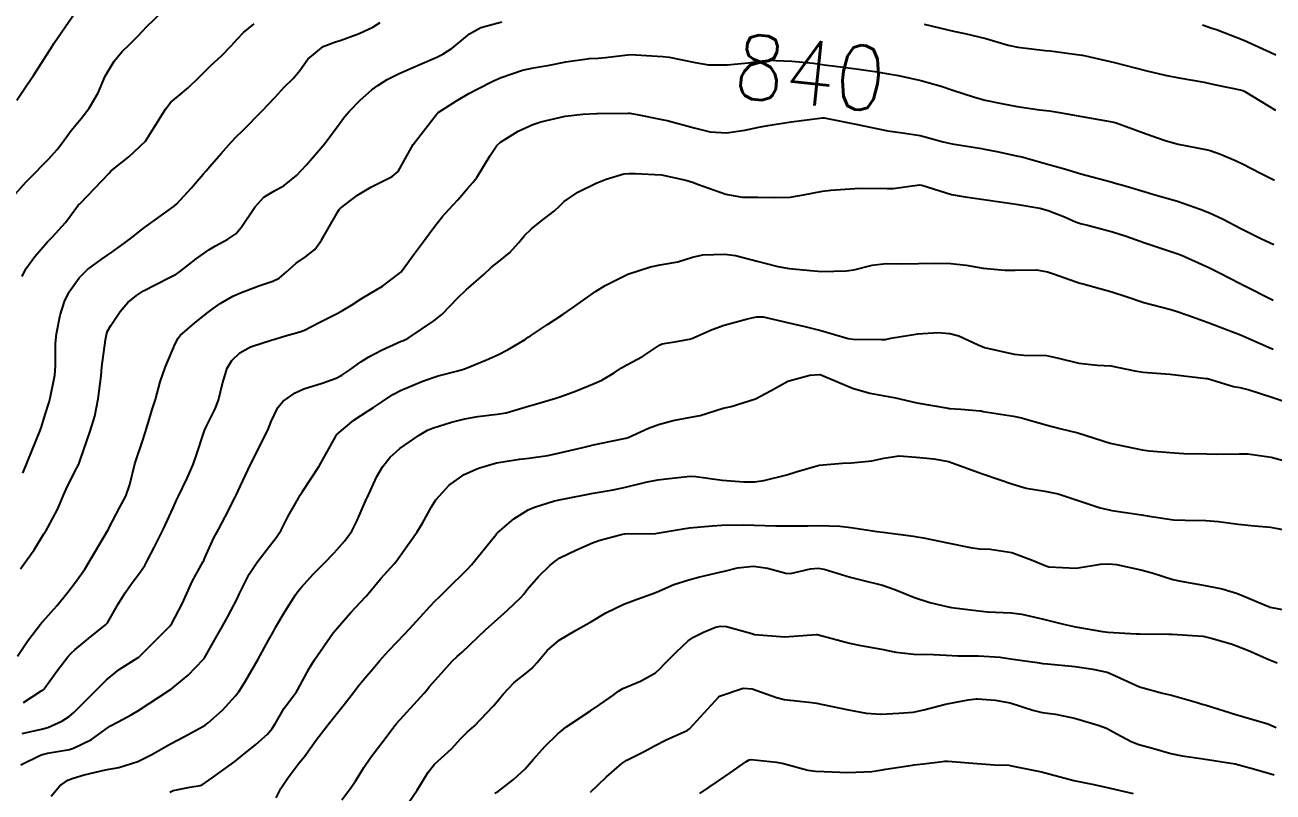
# Model space of a CAD drawing. Header units: metres. Extents: x 307586 to 320046, y 7427249 to 7434250.
# Drawn here: x 319440.1 to 319517.4, y 7429368.2 to 7429415.7 of the extents above; entities that cross this region are included whole.
import ezdxf
from ezdxf.enums import TextEntityAlignment as Align

# ---------------------------------------------------------------- set-up
doc = ezdxf.new("R2010")
doc.units = ezdxf.units.M
doc.header["$MEASUREMENT"] = 0
for name, color, linetype in [('Cotas', 45, 'Continuous'), ('Curvas de Nivel 1m', 11, 'Continuous'), ('Curvas de Nivel 5m', 15, 'Continuous')]:
    doc.layers.add(name, color=color, linetype=linetype)
doc.styles.add('Style-STANDARD', font='STANDARD.shx')

msp = doc.modelspace()

# ---------------------------------------------------------------- linework, layer by layer
at = {"layer": 'Curvas de Nivel 1m', "flags": 128}
for points, elevation in [([(319439.509, 7429405.261), (319440.143, 7429405.978), (319440.753, 7429406.598), (319441.136, 7429406.987), (319441.535, 7429407.392), (319442.1, 7429408.029), (319442.511, 7429408.58), (319442.949, 7429409.186), (319443.567, 7429409.938), (319444.075, 7429410.562), (319444.622, 7429411.52), (319445.066, 7429412.548), (319445.612, 7429413.478), (319446.1, 7429414.054), (319446.578, 7429414.53), (319447.093, 7429415.061), (319447.634, 7429415.627), (319448.563, 7429416.511)], 836), ([(319439.811, 7429382.027), (319440.218, 7429382.6), (319440.653, 7429383.192), (319441.259, 7429384.182), (319441.417, 7429384.432), (319441.514, 7429384.587), (319442.125, 7429385.731), (319442.476, 7429386.578), (319442.723, 7429387.144), (319443.308, 7429388.269), (319443.409, 7429388.471), (319443.444, 7429388.568), (319443.5, 7429388.753), (319444.134, 7429390.558), (319444.41, 7429391.491), (319444.632, 7429392.551), (319444.802, 7429393.973), (319444.853, 7429394.548), (319445.077, 7429396.222), (319445.138, 7429396.544), (319445.209, 7429396.74), (319445.411, 7429397.095), (319445.993, 7429397.966), (319446.465, 7429398.53), (319446.993, 7429398.968), (319447.44, 7429399.239), (319448.999, 7429400.047), (319449.451, 7429400.284), (319449.579, 7429400.362), (319449.75, 7429400.487), (319450.704, 7429401.238), (319451.473, 7429401.783), (319451.906, 7429402.036), (319452.669, 7429402.458), (319453.149, 7429402.79), (319453.49, 7429403.172), (319454.324, 7429404.438), (319454.888, 7429405.054), (319455.518, 7429405.432), (319456.159, 7429405.778), (319456.927, 7429406.406), (319457.219, 7429406.721), (319457.54, 7429407.066), (319458.669, 7429408.383), (319459.565, 7429409.574), (319459.901, 7429410.035), (319460.172, 7429410.364), (319460.872, 7429411.069), (319461.593, 7429411.7), (319461.959, 7429411.985), (319462.534, 7429412.341), (319463.244, 7429412.696), (319463.608, 7429412.858), (319464.571, 7429413.274), (319465.617, 7429413.736), (319465.99, 7429413.926), (319466.559, 7429414.291), (319467.147, 7429414.768), (319467.636, 7429415.18), (319468.342, 7429415.569), (319469.648, 7429415.928)], 839), ([(319439.916, 7429400.138), (319440.146, 7429400.603), (319440.689, 7429401.373), (319441.478, 7429402.287), (319441.635, 7429402.434), (319441.802, 7429402.587), (319442.597, 7429403.474), (319443.415, 7429404.571), (319443.458, 7429404.616), (319443.504, 7429404.666), (319445.299, 7429406.543), (319445.407, 7429406.659), (319445.526, 7429406.763), (319446.52, 7429407.548), (319447.553, 7429408.52), (319448.793, 7429410.502), (319449.135, 7429410.942), (319449.585, 7429411.323), (319450.229, 7429411.848), (319450.858, 7429412.477), (319451.227, 7429412.853), (319451.61, 7429413.205), (319452.27, 7429413.81), (319452.887, 7429414.457), (319453.232, 7429414.85), (319453.635, 7429415.267), (319454.29, 7429415.793)], 837), ([(319439.954, 7429387.953), (319440.222, 7429388.601), (319440.535, 7429389.383), (319441.036, 7429390.593), (319441.116, 7429390.812), (319441.348, 7429391.579), (319441.59, 7429392.357), (319441.657, 7429392.587), (319441.943, 7429394.019), (319441.981, 7429394.584), (319441.989, 7429395.992), (319442.039, 7429396.584), (319442.262, 7429397.74), (319442.537, 7429398.579), (319442.835, 7429399.18), (319443.448, 7429400.049), (319443.973, 7429400.562), (319444.82, 7429401.192), (319445.47, 7429401.655), (319445.995, 7429402.015), (319446.699, 7429402.528), (319447.123, 7429402.887), (319447.489, 7429403.177), (319449.344, 7429404.492), (319449.504, 7429404.634), (319450.385, 7429405.611), (319451.137, 7429406.474), (319451.319, 7429406.688), (319451.538, 7429406.954), (319452.24, 7429407.769), (319452.869, 7429408.457), (319453.204, 7429408.806), (319453.56, 7429409.163), (319454.813, 7429410.431), (319455.185, 7429410.82), (319455.585, 7429411.256), (319456.148, 7429411.862), (319456.705, 7429412.409), (319457.118, 7429412.895), (319457.615, 7429413.614), (319458.567, 7429414.386), (319459.329, 7429414.673), (319459.629, 7429414.767), (319460.808, 7429415.19), (319461.642, 7429415.59), (319462.107, 7429415.884)], 838), ([(319495.812, 7429415.777), (319497.644, 7429415.344), (319498.346, 7429415.206), (319499.638, 7429414.892), (319501.026, 7429414.482), (319501.63, 7429414.348), (319503.327, 7429414.153), (319503.627, 7429414.118), (319505.582, 7429413.862), (319505.623, 7429413.854), (319505.811, 7429413.818), (319507.619, 7429413.406), (319508.905, 7429413.07), (319509.614, 7429412.881), (319510.752, 7429412.619), (319511.61, 7429412.454), (319513.165, 7429412.177), (319513.606, 7429412.083), (319513.893, 7429412.013), (319515.413, 7429411.703), (319515.569, 7429411.667), (319515.602, 7429411.655), (319515.699, 7429411.602), (319517.591, 7429410.445)], 839), ([(319513.077, 7429415.736), (319513.65, 7429415.537), (319513.934, 7429415.44), (319515.639, 7429414.786), (319517.266, 7429414.046), (319517.626, 7429413.886)], 838), ([(319439.993, 7429373.742), (319441.142, 7429374.473), (319441.205, 7429374.527), (319441.268, 7429374.589), (319442.063, 7429375.671), (319442.744, 7429376.574), (319442.942, 7429376.797), (319443.169, 7429376.998), (319444.033, 7429377.704), (319445.075, 7429378.542), (319445.194, 7429378.679), (319445.878, 7429379.862), (319446.299, 7429380.529), (319446.679, 7429381.068), (319447.232, 7429381.803), (319447.521, 7429382.233), (319447.668, 7429382.514), (319448.092, 7429383.348), (319448.677, 7429384.499), (319449.276, 7429385.798), (319449.489, 7429386.279), (319449.587, 7429386.487), (319450.136, 7429387.646), (319450.503, 7429388.478), (319450.718, 7429389.077), (319451.17, 7429390.472), (319451.216, 7429390.59), (319451.339, 7429390.853), (319451.881, 7429391.938), (319452.083, 7429392.463), (319452.329, 7429393.505), (319452.622, 7429394.458), (319452.917, 7429394.925), (319453.397, 7429395.409), (319454.059, 7429395.785), (319455.41, 7429396.205), (319455.577, 7429396.252), (319456.094, 7429396.413), (319457.115, 7429396.704), (319457.417, 7429396.821), (319458.328, 7429397.293), (319459.428, 7429397.852), (319459.767, 7429398.029), (319460.316, 7429398.361), (319460.99, 7429398.802), (319461.44, 7429399.072), (319462.242, 7429399.545), (319463.285, 7429400.332), (319463.377, 7429400.408), (319463.456, 7429400.504), (319464.233, 7429401.557), (319464.796, 7429402.31), (319465.492, 7429403.251), (319465.949, 7429403.845), (319466.354, 7429404.291), (319466.912, 7429404.886), (319467.522, 7429405.584), (319467.847, 7429405.957), (319468.086, 7429406.272), (319468.93, 7429407.643), (319469.337, 7429408.253), (319469.555, 7429408.456), (319470.659, 7429409.142), (319471.566, 7429409.566), (319472.067, 7429409.726), (319473.571, 7429410.065), (319474.658, 7429410.194), (319475.509, 7429410.246), (319475.574, 7429410.244), (319477.475, 7429410.26), (319477.574, 7429410.251), (319478.137, 7429410.152), (319479.344, 7429409.907), (319479.57, 7429409.867), (319479.891, 7429409.806), (319481.565, 7429409.345), (319482.56, 7429409.103), (319483.563, 7429409.051), (319484.701, 7429409.21), (319485.566, 7429409.387), (319486.125, 7429409.497), (319487.57, 7429409.718), (319489.526, 7429409.964), (319489.572, 7429409.966), (319489.62, 7429409.962), (319491.577, 7429409.587), (319492.089, 7429409.471), (319493.571, 7429409.159), (319494.475, 7429409.051), (319495.567, 7429408.884), (319497.002, 7429408.485), (319497.559, 7429408.35), (319499.382, 7429408.066), (319499.555, 7429408.036), (319500.332, 7429407.882), (319501.55, 7429407.624), (319501.871, 7429407.545), (319503.545, 7429407.088), (319504.519, 7429406.812), (319505.54, 7429406.51), (319507.32, 7429406.017), (319507.535, 7429405.963), (319507.664, 7429405.928), (319508.131, 7429405.791), (319509.527, 7429405.378), (319510.063, 7429405.226), (319511.519, 7429404.797), (319512.934, 7429404.313), (319513.508, 7429404.084), (319514.307, 7429403.718), (319515.096, 7429403.303), (319515.497, 7429403.086), (319516.677, 7429402.502), (319517.487, 7429402.128)], 841), ([(319439.907, 7429371.806), (319441.115, 7429372.079), (319441.512, 7429372.191), (319442.38, 7429372.577), (319442.828, 7429372.871), (319443.129, 7429373.137), (319444.548, 7429374.549), (319445.149, 7429375.145), (319445.918, 7429375.77), (319447.106, 7429376.521), (319447.14, 7429376.544), (319447.164, 7429376.563), (319448.144, 7429377.54), (319449.086, 7429378.492), (319449.194, 7429378.64), (319449.835, 7429379.855), (319450.126, 7429380.481), (319450.46, 7429381.242), (319451.125, 7429382.471), (319451.169, 7429382.545), (319451.245, 7429382.71), (319451.792, 7429383.93), (319452.078, 7429384.462), (319452.496, 7429385.232), (319453.11, 7429386.452), (319453.167, 7429386.579), (319453.297, 7429386.853), (319454.051, 7429388.439), (319454.772, 7429389.873), (319455.047, 7429390.424), (319455.137, 7429390.621), (319455.344, 7429391.152), (319455.757, 7429392.016), (319456.099, 7429392.413), (319456.838, 7429392.936), (319457.371, 7429393.173), (319458.509, 7429393.517), (319459.378, 7429393.837), (319459.727, 7429394.019), (319460.225, 7429394.362), (319460.896, 7429394.849), (319461.395, 7429395.155), (319462.178, 7429395.566), (319463.41, 7429396.121), (319463.558, 7429396.18), (319463.834, 7429396.324), (319465.424, 7429397.385), (319465.932, 7429397.791), (319466.424, 7429398.29), (319466.91, 7429398.813), (319467.443, 7429399.302), (319468.518, 7429400.264), (319469.007, 7429400.709), (319469.465, 7429401.074), (319470.117, 7429401.6), (319470.699, 7429402.238), (319471.051, 7429402.671), (319471.492, 7429403.099), (319472.12, 7429403.6), (319472.906, 7429404.216), (319473.223, 7429404.497), (319473.511, 7429404.776), (319474.347, 7429405.371), (319475.529, 7429405.933), (319475.701, 7429406.008), (319476.103, 7429406.174), (319477.202, 7429406.498), (319477.537, 7429406.524), (319477.901, 7429406.519), (319479.536, 7429406.43), (319481.039, 7429406.115), (319481.531, 7429405.957), (319481.77, 7429405.867), (319483.52, 7429405.25), (319484.534, 7429405.058), (319485.518, 7429405.053), (319486.532, 7429405.036), (319487.518, 7429405.064), (319488.349, 7429405.199), (319489.524, 7429405.43), (319490.033, 7429405.498), (319491.527, 7429405.595), (319491.905, 7429405.609), (319493.527, 7429405.594), (319493.892, 7429405.6), (319495.531, 7429405.813), (319495.671, 7429405.798), (319497.523, 7429405.227), (319498.357, 7429405.07), (319499.518, 7429404.911), (319500.648, 7429404.746), (319501.514, 7429404.619), (319502.987, 7429404.379), (319503.509, 7429404.233), (319504.526, 7429403.835), (319505.205, 7429403.529), (319505.499, 7429403.424), (319506.022, 7429403.291), (319507.494, 7429402.904), (319508.332, 7429402.628), (319509.487, 7429402.224), (319510.925, 7429401.756), (319511.481, 7429401.572), (319511.77, 7429401.457), (319513.473, 7429400.693), (319514.118, 7429400.369), (319515.403, 7429399.701), (319515.462, 7429399.666), (319515.526, 7429399.636), (319517.448, 7429398.661)], 842), ([(319439.823, 7429369.865), (319441.092, 7429370.494), (319441.166, 7429370.516), (319441.491, 7429370.586), (319442.842, 7429370.827), (319443.098, 7429370.898), (319444.214, 7429371.446), (319445.116, 7429372.093), (319445.379, 7429372.278), (319445.857, 7429372.533), (319446.678, 7429372.974), (319447.13, 7429373.236), (319449.049, 7429374.491), (319449.144, 7429374.558), (319450.212, 7429375.42), (319451.162, 7429376.424), (319451.183, 7429376.45), (319451.196, 7429376.47), (319451.911, 7429377.734), (319452.32, 7429378.459), (319452.633, 7429379.021), (319453.21, 7429380.128), (319453.366, 7429380.448), (319453.979, 7429381.691), (319454.472, 7429382.432), (319455.253, 7429383.423), (319455.686, 7429383.989), (319455.957, 7429384.413), (319456.409, 7429385.276), (319457.036, 7429386.403), (319457.131, 7429386.565), (319457.297, 7429386.811), (319458.313, 7429388.385), (319459.331, 7429390.204), (319459.387, 7429390.314), (319459.427, 7429390.369), (319460.474, 7429391.23), (319461.355, 7429391.802), (319461.695, 7429392.009), (319462.179, 7429392.342), (319462.888, 7429392.815), (319463.37, 7429393.08), (319464.688, 7429393.623), (319465.379, 7429393.874), (319465.705, 7429393.972), (319466.914, 7429394.285), (319467.273, 7429394.393), (319467.385, 7429394.435), (319468.683, 7429394.971), (319469.398, 7429395.285), (319470.039, 7429395.608), (319471.087, 7429396.233), (319471.278, 7429396.368), (319471.415, 7429396.468), (319472.477, 7429397.165), (319473.429, 7429397.789), (319474.021, 7429398.201), (319475.443, 7429399.206), (319476.049, 7429399.572), (319477.21, 7429400.162), (319477.37, 7429400.245), (319477.455, 7429400.279), (319478.856, 7429400.745), (319479.464, 7429400.854), (319480.543, 7429401.043), (319481.471, 7429401.332), (319482.1, 7429401.477), (319483.474, 7429401.518), (319484.124, 7429401.43), (319485.468, 7429401.094), (319486.753, 7429400.757), (319487.462, 7429400.631), (319488.998, 7429400.479), (319489.459, 7429400.449), (319490.982, 7429400.481), (319491.469, 7429400.557), (319492.607, 7429400.843), (319493.473, 7429400.948), (319494.436, 7429400.919), (319495.473, 7429400.937), (319496.435, 7429400.969), (319497.473, 7429400.942), (319498.413, 7429400.846), (319499.471, 7429400.657), (319500.818, 7429400.527), (319501.47, 7429400.537), (319502.784, 7429400.543), (319503.469, 7429400.431), (319503.908, 7429400.284), (319505.177, 7429399.824), (319505.462, 7429399.732), (319505.582, 7429399.698), (319507.454, 7429399.19), (319508.337, 7429398.899), (319509.444, 7429398.529), (319511.101, 7429398.09), (319511.436, 7429397.988), (319512.162, 7429397.743), (319513.428, 7429397.284), (319514.566, 7429396.854), (319515.421, 7429396.519), (319517.35, 7429395.681), (319517.413, 7429395.653), (319517.458, 7429395.634)], 843), ([(319441.711, 7429367.933), (319442.253, 7429368.578), (319442.737, 7429368.913), (319443.078, 7429369.039), (319443.762, 7429369.242), (319445.083, 7429369.563), (319445.904, 7429369.713), (319447.088, 7429370.077), (319447.948, 7429370.507), (319448.666, 7429370.93), (319449.103, 7429371.165), (319449.974, 7429371.618), (319451.12, 7429372.25), (319451.257, 7429372.332), (319451.434, 7429372.467), (319452.322, 7429373.268), (319453.14, 7429374.144), (319453.373, 7429374.447), (319453.706, 7429374.996), (319454.536, 7429376.43), (319455.185, 7429377.593), (319455.482, 7429378.125), (319455.643, 7429378.416), (319456.21, 7429379.403), (319456.846, 7429380.404), (319457.002, 7429380.617), (319457.22, 7429380.886), (319457.941, 7429381.68), (319458.635, 7429382.379), (319459.249, 7429383.017), (319459.883, 7429383.737), (319460.339, 7429384.359), (319460.665, 7429384.963), (319461.26, 7429386.35), (319461.267, 7429386.377), (319461.294, 7429386.427), (319461.903, 7429387.748), (319462.243, 7429388.341), (319462.718, 7429388.937), (319463.324, 7429389.472), (319464.522, 7429390.312), (319465.036, 7429390.606), (319465.339, 7429390.733), (319466.527, 7429391.106), (319467.349, 7429391.32), (319468.155, 7429391.464), (319469.353, 7429391.599), (319469.907, 7429391.692), (319471.361, 7429392.128), (319471.44, 7429392.151), (319471.738, 7429392.226), (319472.991, 7429392.59), (319473.368, 7429392.713), (319474.209, 7429393.035), (319475.376, 7429393.5), (319475.843, 7429393.711), (319476.609, 7429394.168), (319477.067, 7429394.484), (319477.391, 7429394.671), (319478.358, 7429395.187), (319479.409, 7429395.891), (319479.573, 7429395.966), (319480.467, 7429396.119), (319481.279, 7429396.247), (319481.415, 7429396.289), (319482.671, 7429396.847), (319483.423, 7429397.117), (319484.87, 7429397.511), (319485.429, 7429397.647), (319485.85, 7429397.635), (319487.425, 7429397.272), (319488.432, 7429397.034), (319489.421, 7429396.786), (319491.107, 7429396.302), (319491.415, 7429396.248), (319493.165, 7429396.223), (319493.416, 7429396.243), (319493.758, 7429396.306), (319495.419, 7429396.575), (319496.681, 7429396.666), (319497.42, 7429396.612), (319497.96, 7429396.453), (319499.164, 7429395.894), (319499.411, 7429395.791), (319499.552, 7429395.747), (319501.405, 7429395.32), (319502.001, 7429395.266), (319503.404, 7429395.236), (319504.155, 7429395.085), (319505.397, 7429394.764), (319506.558, 7429394.645), (319507.395, 7429394.598), (319508.871, 7429394.298), (319509.389, 7429394.202), (319511.056, 7429394.085), (319511.387, 7429394.053), (319513.292, 7429393.823), (319513.384, 7429393.807), (319513.652, 7429393.726), (319514.997, 7429393.324), (319515.378, 7429393.25), (319515.954, 7429393.117), (319517.373, 7429392.662), (319518.103, 7429392.401)], 844), ([(319455.665, 7429367.816), (319455.947, 7429368.411), (319456.391, 7429369.095), (319457.089, 7429369.993), (319457.405, 7429370.395), (319458.121, 7429371.372), (319458.882, 7429372.374), (319459.126, 7429372.677), (319459.879, 7429373.619), (319460.447, 7429374.357), (319460.749, 7429374.754), (319461.156, 7429375.238), (319461.671, 7429375.839), (319462.086, 7429376.341), (319462.6, 7429376.915), (319463.185, 7429377.506), (319463.949, 7429378.319), (319465.207, 7429379.706), (319465.501, 7429380.006), (319465.796, 7429380.294), (319466.501, 7429381.01), (319467.234, 7429381.718), (319467.517, 7429381.998), (319467.76, 7429382.272), (319469.262, 7429384.133), (319469.316, 7429384.196), (319469.367, 7429384.249), (319470.396, 7429385.119), (319471.285, 7429385.683), (319471.665, 7429385.849), (319472.846, 7429386.214), (319473.206, 7429386.299), (319473.294, 7429386.318), (319473.427, 7429386.34), (319475.298, 7429386.703), (319476.55, 7429386.918), (319477.302, 7429387.082), (319478.561, 7429387.396), (319479.307, 7429387.526), (319479.839, 7429387.593), (319481.31, 7429387.77), (319481.665, 7429387.751), (319483.307, 7429387.522), (319484.651, 7429387.414), (319485.306, 7429387.412), (319485.877, 7429387.484), (319487.311, 7429387.843), (319487.891, 7429388.031), (319489.317, 7429388.449), (319490.749, 7429388.566), (319491.319, 7429388.585), (319492.584, 7429388.713), (319493.326, 7429388.869), (319494.27, 7429389.015), (319495.328, 7429388.943), (319496.424, 7429388.831), (319497.324, 7429388.671), (319499.209, 7429387.997), (319499.314, 7429387.958), (319499.497, 7429387.888), (319501.307, 7429387.263), (319502.14, 7429387.026), (319503.303, 7429386.823), (319504.128, 7429386.665), (319505.298, 7429386.283), (319506.735, 7429385.806), (319507.291, 7429385.666), (319507.45, 7429385.638), (319509.287, 7429385.359), (319509.775, 7429385.275), (319511.283, 7429385.062), (319511.997, 7429385.028), (319513.282, 7429385.006), (319514.053, 7429384.947), (319515.279, 7429384.788), (319516.288, 7429384.68), (319517.277, 7429384.602), (319518.573, 7429384.361)], 846), ([(319459.723, 7429367.707), (319460.217, 7429368.359), (319460.576, 7429368.857), (319461.086, 7429369.702), (319461.515, 7429370.346), (319462.212, 7429371.234), (319463.04, 7429372.331), (319463.078, 7429372.376), (319463.124, 7429372.43), (319464.83, 7429374.305), (319464.973, 7429374.476), (319465.149, 7429374.701), (319465.905, 7429375.549), (319466.575, 7429376.286), (319466.877, 7429376.582), (319467.179, 7429376.864), (319468.659, 7429378.258), (319469.198, 7429378.736), (319470, 7429379.447), (319470.82, 7429380.234), (319471.002, 7429380.446), (319471.22, 7429380.729), (319471.92, 7429381.536), (319472.609, 7429382.216), (319472.955, 7429382.504), (319473.248, 7429382.693), (319474.231, 7429383.174), (319475.257, 7429383.638), (319475.655, 7429383.78), (319477.119, 7429384.161), (319477.238, 7429384.185), (319477.263, 7429384.19), (319479.178, 7429384.217), (319479.264, 7429384.226), (319480.877, 7429384.505), (319481.27, 7429384.561), (319482.677, 7429384.691), (319483.272, 7429384.723), (319484.593, 7429384.751), (319485.273, 7429384.731), (319486.63, 7429384.689), (319487.273, 7429384.691), (319488.609, 7429384.683), (319489.273, 7429384.7), (319490.599, 7429384.671), (319491.272, 7429384.583), (319492.902, 7429384.34), (319493.268, 7429384.297), (319495.164, 7429384.041), (319495.264, 7429384.029), (319495.783, 7429383.935), (319497.26, 7429383.637), (319498.699, 7429383.34), (319499.257, 7429383.268), (319499.911, 7429383.229), (319501.254, 7429383.026), (319502.567, 7429382.539), (319503.247, 7429382.239), (319503.551, 7429382.15), (319505.245, 7429382.057), (319506.748, 7429382.305), (319507.248, 7429382.337), (319507.735, 7429382.28), (319509.245, 7429381.964), (319509.941, 7429381.763), (319511.239, 7429381.36), (319511.733, 7429381.25), (319513.235, 7429380.985), (319514.295, 7429380.776), (319515.231, 7429380.499), (319517.156, 7429379.681), (319517.222, 7429379.649), (319517.265, 7429379.636), (319519.217, 7429379.27)], 847), ([(319463.866, 7429367.511), (319464.39, 7429368.307), (319465.084, 7429369.413), (319465.478, 7429369.907), (319465.887, 7429370.292), (319466.517, 7429370.871), (319467.111, 7429371.496), (319467.504, 7429371.887), (319467.921, 7429372.268), (319469.136, 7429373.522), (319469.466, 7429373.921), (319469.717, 7429374.244), (319470.41, 7429374.981), (319471.163, 7429375.572), (319471.528, 7429375.866), (319471.834, 7429376.223), (319472.444, 7429376.953), (319473.187, 7429377.589), (319474.207, 7429378.195), (319475.199, 7429378.756), (319476.092, 7429379.284), (319477.21, 7429379.825), (319478.033, 7429380.148), (319478.902, 7429380.451), (319479.22, 7429380.576), (319480.301, 7429381.045), (319481.231, 7429381.346), (319481.839, 7429381.498), (319483.239, 7429381.825), (319483.451, 7429381.876), (319484.244, 7429382.075), (319485.244, 7429382.174), (319486.119, 7429382.051), (319487.239, 7429381.756), (319487.536, 7429381.738), (319488.784, 7429382.017), (319489.243, 7429382.06), (319489.625, 7429382.006), (319491.236, 7429381.512), (319491.886, 7429381.331), (319493.228, 7429381.007), (319494.003, 7429380.737), (319495.226, 7429380.241), (319496.18, 7429379.93), (319497.219, 7429379.676), (319497.506, 7429379.628), (319499.216, 7429379.41), (319499.736, 7429379.364), (319501.214, 7429379.296), (319501.869, 7429379.208), (319503.209, 7429378.893), (319504.448, 7429378.588), (319505.202, 7429378.424), (319506.869, 7429378.132), (319507.197, 7429378.095), (319508.969, 7429378), (319509.196, 7429377.995), (319510.975, 7429377.974), (319511.196, 7429377.961), (319513.087, 7429377.838), (319513.194, 7429377.821), (319513.599, 7429377.724), (319514.848, 7429377.362), (319515.188, 7429377.248), (319515.924, 7429376.954), (319517.18, 7429376.397), (319517.706, 7429376.2)], 848), ([(319469.215, 7429368.105), (319469.434, 7429368.246), (319470.359, 7429368.958), (319471.087, 7429369.632), (319471.615, 7429370.222), (319472.306, 7429371.011), (319473.117, 7429371.784), (319473.341, 7429371.985), (319473.616, 7429372.203), (319475.133, 7429373.22), (319475.712, 7429373.6), (319476.514, 7429374.166), (319476.87, 7429374.44), (319477.15, 7429374.601), (319478.241, 7429375.06), (319479.165, 7429375.572), (319479.461, 7429375.835), (319479.729, 7429376.124), (319480.449, 7429376.848), (319481.187, 7429377.551), (319481.513, 7429377.784), (319482.15, 7429378.1), (319482.889, 7429378.4), (319483.197, 7429378.471), (319483.561, 7429378.449), (319484.92, 7429378.064), (319485.133, 7429378.001), (319485.192, 7429377.985), (319485.294, 7429377.957), (319487.191, 7429377.808), (319489.125, 7429377.944), (319489.192, 7429377.951), (319489.265, 7429377.936), (319491.187, 7429377.412), (319491.894, 7429377.274), (319493.184, 7429377.032), (319494.07, 7429376.844), (319495.181, 7429376.721), (319496.401, 7429376.707), (319497.18, 7429376.671), (319497.9, 7429376.629), (319499.18, 7429376.617), (319500.52, 7429376.536), (319501.179, 7429376.449), (319502.82, 7429376.21), (319503.176, 7429376.158), (319503.456, 7429376.126), (319505.174, 7429375.957), (319506.272, 7429375.809), (319507.17, 7429375.605), (319507.489, 7429375.475), (319509.157, 7429374.709), (319510.599, 7429374.307), (319511.15, 7429374.197), (319512.736, 7429373.726), (319513.048, 7429373.627), (319513.142, 7429373.603), (319513.289, 7429373.571), (319515.136, 7429372.983), (319516.12, 7429372.703), (319517.13, 7429372.416), (319517.64, 7429372.184)], 849), ([(319481.908, 7429368.097), (319483.081, 7429368.869), (319483.791, 7429369.368), (319484.774, 7429370.063), (319484.977, 7429370.179), (319485.095, 7429370.206), (319486.676, 7429370.044), (319487.092, 7429369.956), (319488.617, 7429369.546), (319489.088, 7429369.488), (319489.63, 7429369.463), (319491.087, 7429369.402), (319492.57, 7429369.45), (319493.089, 7429369.539), (319493.436, 7429369.61), (319495.102, 7429369.855), (319495.177, 7429369.864), (319495.784, 7429369.933), (319496.949, 7429370.077), (319497.105, 7429370.098), (319497.292, 7429370.105), (319499.103, 7429369.947), (319500.174, 7429369.879), (319501.102, 7429369.842), (319501.137, 7429369.834), (319503.097, 7429369.441), (319503.631, 7429369.298), (319505.089, 7429368.904), (319506.231, 7429368.663), (319507.083, 7429368.479), (319508.766, 7429368.086)], 851)]:
    msp.add_lwpolyline(points, dxfattribs=dict(at, elevation=elevation))
at = {"layer": 'Curvas de Nivel 5m', "flags": 128}
for points, elevation in [([(319439.58, 7429411.058), (319440.205, 7429411.993), (319440.609, 7429412.6), (319441.618, 7429414.141), (319441.784, 7429414.426), (319441.883, 7429414.587), (319442.591, 7429415.623), (319443.264, 7429416.574)], 835), ([(319439.623, 7429376.605), (319440.235, 7429377.542), (319441.051, 7429378.591), (319441.113, 7429378.671), (319441.195, 7429378.764), (319442.061, 7429379.724), (319442.744, 7429380.575), (319442.95, 7429380.839), (319443.222, 7429381.186), (319443.794, 7429382.002), (319444.138, 7429382.557), (319445.262, 7429384.485), (319445.283, 7429384.519), (319445.295, 7429384.54), (319445.975, 7429385.833), (319446.33, 7429386.53), (319446.582, 7429387.239), (319446.904, 7429388.524), (319446.996, 7429388.843), (319447.326, 7429389.811), (319447.554, 7429390.517), (319447.978, 7429391.886), (319448.171, 7429392.508), (319448.473, 7429393.602), (319448.769, 7429394.499), (319449.398, 7429395.968), (319449.575, 7429396.314), (319449.712, 7429396.487), (319450.618, 7429397.275), (319451.425, 7429397.914), (319451.743, 7429398.154), (319452.176, 7429398.463), (319452.971, 7429398.921), (319453.44, 7429399.127), (319454.574, 7429399.563), (319455.447, 7429399.839), (319455.841, 7429400.025), (319456.277, 7429400.412), (319456.9, 7429400.967), (319457.467, 7429401.361), (319458.044, 7429401.821), (319458.472, 7429402.385), (319459.501, 7429404.192), (319459.571, 7429404.3), (319459.638, 7429404.369), (319460.699, 7429405.174), (319461.523, 7429405.678), (319461.971, 7429405.901), (319462.855, 7429406.337), (319463.222, 7429406.647), (319463.542, 7429407.25), (319464.14, 7429408.321), (319465.572, 7429410.167), (319465.631, 7429410.241), (319465.702, 7429410.299), (319466.838, 7429411.034), (319467.591, 7429411.476), (319468.117, 7429411.75), (319469.135, 7429412.257), (319469.605, 7429412.471), (319470.916, 7429412.93), (319471.611, 7429413.071), (319472.601, 7429413.232), (319473.615, 7429413.44), (319475.08, 7429413.65), (319475.618, 7429413.679), (319476.073, 7429413.721), (319477.62, 7429413.898), (319479.281, 7429413.797), (319479.619, 7429413.769), (319480.015, 7429413.73), (319481.616, 7429413.402), (319482.45, 7429413.266), (319483.615, 7429413.263), (319484.918, 7429413.373), (319485.617, 7429413.481), (319486.135, 7429413.538), (319487.617, 7429413.489), (319488.951, 7429413.355), (319489.615, 7429413.266), (319490.469, 7429413.147), (319491.613, 7429413), (319492.755, 7429412.835), (319493.61, 7429412.701), (319494.234, 7429412.586), (319495.606, 7429412.281), (319496.883, 7429411.927), (319497.601, 7429411.69), (319498.941, 7429411.245), (319499.595, 7429411.076), (319500.62, 7429410.853), (319501.591, 7429410.674), (319502.976, 7429410.469), (319503.588, 7429410.398), (319504.076, 7429410.331), (319505.585, 7429410.049), (319506.987, 7429409.806), (319507.582, 7429409.707), (319507.713, 7429409.666), (319509.571, 7429408.97), (319510.761, 7429408.562), (319511.562, 7429408.34), (319513.275, 7429408.015), (319513.556, 7429407.948), (319514.186, 7429407.721), (319515.152, 7429407.309), (319515.547, 7429407.124), (319516.702, 7429406.528), (319517.537, 7429406.117)], 840), ([(319449.068, 7429368.178), (319449.275, 7429368.283), (319450.314, 7429368.478), (319450.955, 7429368.59), (319451.075, 7429368.641), (319451.68, 7429369.065), (319453.089, 7429370.078), (319453.553, 7429370.443), (319454.402, 7429371.132), (319455.113, 7429371.767), (319455.414, 7429372.121), (319455.593, 7429372.415), (319456.157, 7429373.385), (319456.913, 7429374.402), (319457.008, 7429374.538), (319457.149, 7429374.8), (319457.712, 7429375.845), (319458.042, 7429376.387), (319459.19, 7429378.049), (319459.333, 7429378.227), (319459.457, 7429378.367), (319460.263, 7429379.299), (319461.212, 7429380.304), (319461.236, 7429380.326), (319461.251, 7429380.35), (319462.154, 7429381.416), (319462.979, 7429382.333), (319463.098, 7429382.478), (319463.246, 7429382.672), (319464.404, 7429384.313), (319464.725, 7429384.855), (319465.286, 7429385.869), (319465.449, 7429386.14), (319465.555, 7429386.297), (319466.383, 7429387.209), (319467.309, 7429387.867), (319468.2, 7429388.267), (319469.316, 7429388.586), (319470.733, 7429388.822), (319471.319, 7429388.884), (319472.487, 7429389.052), (319473.323, 7429389.224), (319474.673, 7429389.537), (319475.328, 7429389.701), (319475.711, 7429389.794), (319477.332, 7429390.111), (319477.476, 7429390.158), (319478.737, 7429390.744), (319479.345, 7429390.968), (319480.253, 7429391.217), (319481.353, 7429391.424), (319481.931, 7429391.527), (319483.361, 7429391.969), (319483.455, 7429391.996), (319483.851, 7429392.083), (319485.368, 7429392.555), (319486.346, 7429393.077), (319487.379, 7429393.658), (319488.74, 7429394.02), (319489.329, 7429394.065), (319489.384, 7429394.057), (319489.51, 7429394.009), (319491.375, 7429393.223), (319492.445, 7429392.906), (319493.371, 7429392.746), (319494.033, 7429392.623), (319495.367, 7429392.303), (319497.31, 7429391.974), (319497.363, 7429391.966), (319497.409, 7429391.965), (319498.098, 7429391.909), (319499.288, 7429391.817), (319499.362, 7429391.805), (319499.479, 7429391.771), (319501.359, 7429391.476), (319501.849, 7429391.374), (319503.354, 7429390.937), (319504.23, 7429390.715), (319505.349, 7429390.455), (319507.343, 7429389.8), (319509.337, 7429389.391), (319509.77, 7429389.332), (319511.335, 7429389.202), (319511.905, 7429389.174), (319513.334, 7429389.146), (319513.929, 7429389.126), (319515.335, 7429389.151), (319515.885, 7429389.144), (319517.332, 7429388.933), (319518.324, 7429388.669)], 845), ([(319475.134, 7429368.179), (319476.129, 7429369.123), (319477.091, 7429369.961), (319477.395, 7429370.155), (319478.512, 7429370.728), (319479.107, 7429371.043), (319479.819, 7429371.416), (319481.121, 7429372.001), (319481.191, 7429372.04), (319481.266, 7429372.108), (319482.638, 7429373.595), (319483.088, 7429374.091), (319483.117, 7429374.117), (319483.144, 7429374.137), (319484.604, 7429374.616), (319485.151, 7429374.574), (319486.677, 7429374.045), (319487.142, 7429373.915), (319488.859, 7429373.733), (319489.14, 7429373.697), (319489.532, 7429373.613), (319491.136, 7429373.272), (319492.225, 7429373.071), (319493.133, 7429373.013), (319494.252, 7429373.066), (319495.135, 7429373.145), (319495.792, 7429373.277), (319497.14, 7429373.628), (319498.55, 7429373.899), (319499.07, 7429373.965), (319499.144, 7429373.969), (319500.214, 7429373.879), (319501.141, 7429373.717), (319502.553, 7429373.265), (319503.136, 7429373.123), (319503.963, 7429373.004), (319505.132, 7429372.772), (319506.599, 7429372.334), (319507.126, 7429372.138), (319507.351, 7429372.022), (319507.751, 7429371.791), (319508.652, 7429371.311), (319509.117, 7429371.139), (319509.968, 7429370.908), (319511.111, 7429370.583), (319511.803, 7429370.432), (319513.108, 7429370.235), (319514.829, 7429369.98), (319515.105, 7429369.929), (319515.996, 7429369.691), (319517.098, 7429369.375), (319517.52, 7429369.251)], 850)]:
    msp.add_lwpolyline(points, dxfattribs=dict(at, elevation=elevation))

# ---------------------------------------------------------------- texts
at = {"layer": 'Cotas', "style": 'Style-STANDARD'}
msp.add_text('840', height=4, rotation=354.32305, dxfattribs=at).set_placement((319488.764, 7429412.772, 840), align=Align.MIDDLE_CENTER)

doc.saveas('drawing.dxf')
